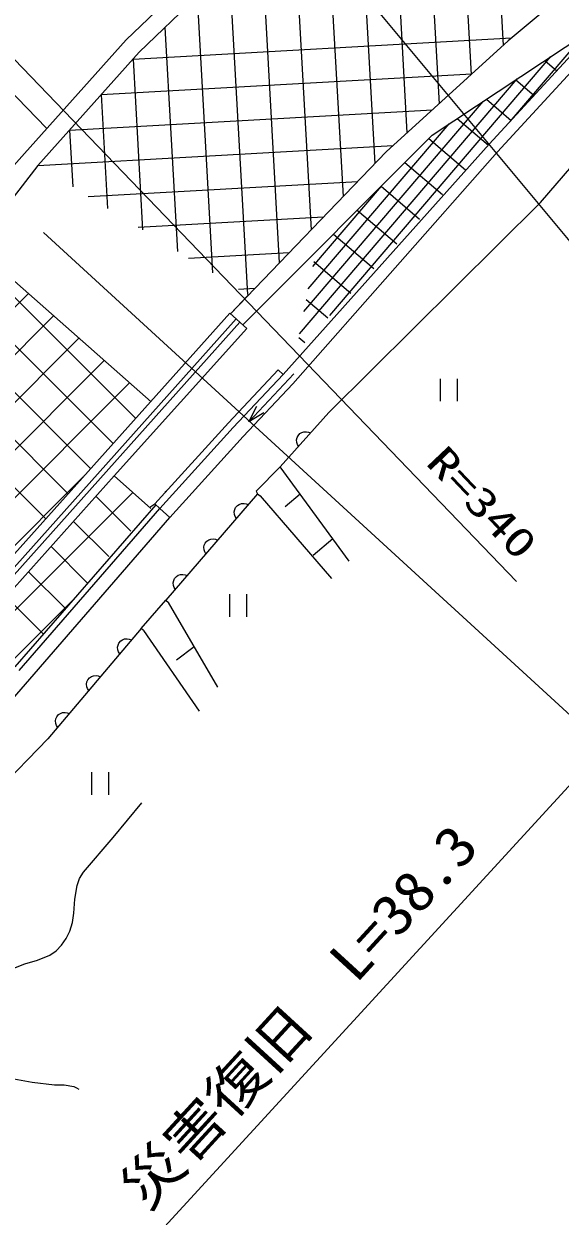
# Model space of a CAD drawing. Units: millimetres, scale not verified. Extents: x 40000 to 680000, y 20000 to 380000.
# Drawn here: x 311196 to 335086, y 239057 to 292184 of the extents above; entities that cross this region are included whole.
import ezdxf
from ezdxf.enums import TextEntityAlignment as Align

# ---------------------------------------------------------------- set-up
doc = ezdxf.new("R2010")
doc.units = ezdxf.units.MM
doc.header["$LTSCALE"] = 1000
doc.layers.add('M-BGD', color=7, linetype='Continuous', lineweight=25)
doc.layers.add('M-STR-HTXT', color=7, linetype='Continuous', lineweight=13)
doc.styles.add('ＭＳ ゴシック', font='')
doc.styles.get('ＭＳ ゴシック').set_extended_font_data('MS Gothic')

msp = doc.modelspace()

# ---------------------------------------------------------------- hatches: boundary and pattern name
at = {"layer": 'M-BGD'}
h = msp.add_hatch(dxfattribs=at)
h.set_pattern_fill('USER', color=256, style=0, pattern_type=2)
h.set_pattern_definition([(229.5338, (317544, 271417), (380.394, -324.5), []), (319.534, (317544, 271417), (1947, 2282.37), []), (319.534, (316190, 270600), (1947, 2282.37), [])])
h.paths.add_polyline_path([(336836, 292160), (331930, 286817), (323318, 277562), (324191, 282019), (329390, 287229)])

# ---------------------------------------------------------------- linework, layer by layer
for p, q in [((327465, 301578), (328262, 287323)), ((328986, 301253), (329691, 288626)), ((326039, 300219), (326836, 285959)), ((330603, 299192), (331121, 289930)), ((324612, 298859), (325416, 284484)), ((315757, 291479), (322601, 298048)), ((340252, 297679), (332765, 291429)), ((323155, 297471), (316333, 290923)), ((323186, 297500), (323996, 283008)), ((332221, 297131), (332550, 291233)), ((321760, 296132), (322576, 281533)), ((320334, 294763), (321153, 280125)), ((318908, 293395), (319597, 281083)), ((306688, 293190), (312202, 287538)), ((317483, 292026), (318041, 282041)), ((329390, 287229), (336836, 292160)), ((336836, 292160), (331930, 286817)), ((337236, 291857), (332297, 286477)), ((311225, 286410), (315757, 291479)), ((316059, 290617), (332921, 291559)), ((332765, 291429), (327339, 286482)), ((316333, 290923), (311817, 285873)), ((316059, 290617), (316485, 282999)), ((314645, 289035), (331152, 289958)), ((314645, 289035), (314929, 283957)), ((313231, 287454), (329396, 288357)), ((313231, 287454), (313373, 284915)), ((320952, 278774), (329390, 287229)), ((310120, 285193), (311225, 286410)), ((311817, 285873), (327641, 286757)), ((327339, 286482), (320398, 279270)), ((331930, 286817), (322746, 276557)), ((332297, 286477), (323182, 276145)), ((311817, 285873), (309288, 282606)), ((334205, 284228), (335608, 285838)), ((314054, 284495), (326074, 285167)), ((324785, 274862), (334205, 284228)), ((316291, 283118), (324546, 283579)), ((309003, 282274), (316863, 275338)), ((316187, 274595), (308791, 281991)), ((318528, 281741), (323017, 281992)), ((315177, 273483), (307883, 280778)), ((287989, 256756), (311396, 280162)), ((321195, 280098), (320398, 279270)), ((320765, 280363), (321489, 280404)), ((314170, 272369), (306974, 279565)), ((288885, 255531), (312523, 279168)), ((320367, 279297), (304821, 261916)), ((309758, 266848), (320655, 279040)), ((321128, 278616), (320367, 279297)), ((313169, 271249), (305941, 278477)), ((320819, 278893), (309923, 266702)), ((321128, 278616), (315216, 272039)), ((289782, 254305), (313650, 278173)), ((312168, 270129), (304889, 277407)), ((290678, 253080), (314776, 277179)), ((320305, 274409), (322527, 276763)), ((320526, 274205), (322746, 276557)), ((321215, 274455), (323226, 276595)), ((322527, 276763), (322746, 276557)), ((329739, 276371), (329739, 275371)), ((330507, 275371), (330507, 276371)), ((291574, 251855), (315903, 276185)), ((320966, 273798), (323182, 276145)), ((322614, 272452), (324785, 274862)), ((317037, 270794), (320305, 274409)), ((317260, 270593), (320526, 274205)), ((317705, 270190), (320966, 273798)), ((315216, 272038), (305569, 261251)), ((316858, 270590), (315216, 272039)), ((318228, 272111), (318226, 272114)), ((321546, 271368), (322614, 272452)), ((325692, 268247), (322614, 272452)), ((292470, 250630), (313839, 271999)), ((317669, 271524), (317685, 271510)), ((292856, 248112), (316048, 271304)), ((315966, 269576), (314408, 271135)), ((317517, 271325), (317498, 271342)), ((321602, 271247), (317524, 266505)), ((321546, 271368), (321602, 271247)), ((321602, 271247), (321716, 271149)), ((321716, 271149), (324908, 267463)), ((323507, 271232), (322843, 270670)), ((317071, 270757), (310798, 263535)), ((310985, 263370), (317260, 270593)), ((316804, 270655), (317037, 270794)), ((316941, 270753), (316952, 270743)), ((317037, 270794), (317260, 270593)), ((317260, 270593), (317705, 270190)), ((308211, 259233), (317705, 270190)), ((314974, 268447), (313407, 270015)), ((314036, 267263), (312405, 268894)), ((324963, 269242), (324077, 268492)), ((313050, 266128), (311404, 267774)), ((320358, 266766), (320358, 265766)), ((321125, 265766), (321125, 266766)), ((294185, 247319), (313420, 266554)), ((312082, 264975), (310403, 266654)), ((316418, 265245), (317524, 266505)), ((317524, 266505), (317638, 266407)), ((319832, 262634), (317638, 266407)), ((316418, 265245), (312263, 260325)), ((316533, 265149), (316418, 265245)), ((316533, 265149), (319007, 261561)), ((318787, 264430), (317998, 263838)), ((309644, 257620), (312263, 260325)), ((314215, 258836), (314215, 257836)), ((314982, 257836), (314982, 258836))]:
    msp.add_line(p, q, dxfattribs=at)
for points in [[(321886, 274854), (321215, 274455), (321573, 275148)], [(323432, 273360), (323385, 273445), (323359, 273533), (323345, 273648), (323368, 273746), (323410, 273834), (323493, 273926), (323577, 273978), (323671, 274011), (323789, 274010), (323879, 273993), (323967, 273954)], [(320662, 270153), (320613, 270237), (320585, 270325), (320568, 270440), (320589, 270538), (320629, 270627), (320710, 270721), (320792, 270774), (320886, 270810), (321004, 270811), (321094, 270797), (321183, 270760)], [(319302, 268572), (319253, 268657), (319226, 268744), (319208, 268859), (319229, 268957), (319269, 269046), (319350, 269140), (319433, 269193), (319527, 269229), (319644, 269231), (319735, 269216), (319824, 269179)], [(317943, 266992), (317894, 267076), (317866, 267163), (317849, 267278), (317870, 267376), (317910, 267466), (317991, 267560), (318073, 267613), (318167, 267648), (318285, 267650), (318375, 267635), (318464, 267598)], [(315468, 264120), (315418, 264203), (315389, 264290), (315371, 264405), (315391, 264503), (315430, 264593), (315510, 264688), (315592, 264742), (315686, 264778), (315803, 264781), (315894, 264767), (315984, 264731)], [(314083, 262479), (314033, 262563), (314004, 262650), (313986, 262765), (314006, 262863), (314046, 262953), (314126, 263048), (314208, 263102), (314301, 263138), (314419, 263141), (314509, 263127), (314599, 263091)], [(312698, 260839), (312648, 260923), (312619, 261010), (312601, 261125), (312621, 261223), (312661, 261313), (312741, 261408), (312823, 261461), (312916, 261498), (313034, 261500), (313124, 261487), (313214, 261450)], [(310300, 249849), (310752, 250101), (311237, 250301), (311804, 250465), (312354, 250689), (312630, 250882), (312875, 251129), (313084, 251424), (313243, 251751), (313360, 252148), (313418, 252554), (313460, 253176), (313564, 253797), (313680, 254106), (313848, 254385), (315168, 255922), (316457, 257478)], [(310592, 245205), (311571, 245030), (312555, 244915), (312992, 244903), (313422, 244830), (313535, 244777), (313643, 244712)]]:
    msp.add_lwpolyline(points, dxfattribs=at)
at = {"layer": 'M-STR-HTXT'}
for p, q in [((342866, 273672), (314713, 307486)), ((304830, 296766), (333148, 267335)), ((337802, 259291), (312074, 282885)), ((312928, 233646), (337065, 259967))]:
    msp.add_line(p, q, dxfattribs=at)

# ---------------------------------------------------------------- texts
at = {"layer": 'M-STR-HTXT', "style": 'ＭＳ ゴシック'}
for s, height, rotation, width, p in [('R=340', 1320, 313.5, 1.35, (328761, 272321)), ('災害復旧\u3000L=38.3', 1833, 47.5, 1.1, (317105, 238866))]:
    msp.add_text(s, height=height, rotation=rotation, dxfattribs=dict(at, width=width)).set_placement(p, align=Align.BOTTOM_LEFT)

doc.saveas('drawing.dxf')
